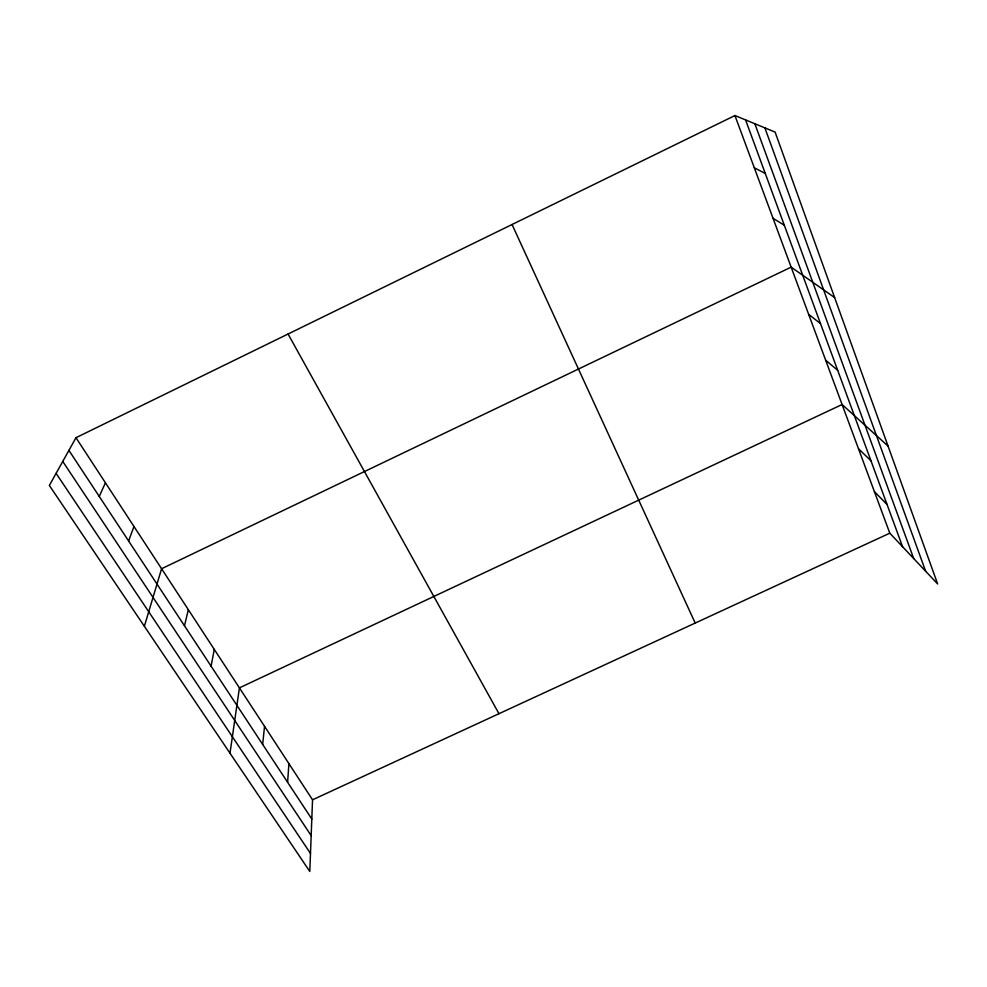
<?xml version="1.0" encoding="UTF-8"?>
<svg xmlns="http://www.w3.org/2000/svg" width="987" height="987" viewBox="0 0 987 987"><rect width="100%" height="100%" fill="white"/><g stroke="black" fill="none" stroke-linecap="round" stroke-linejoin="round"><path stroke-width="1.48" d="M75.974 437.71L312.546 799.803L309.795 871.459L49.35 485.456L75.974 437.71L734.933 115.541L775.103 132.085L937.65 583.971L889.805 533.177L734.933 115.541M287.612 782.296L288.907 763.617M262.653 744.42L264.541 726.321M229.996 753.204L239.422 687.865L842.096 404.522L888.053 446.087M211.107 666.188L214.265 649.384M184.483 625.783L188.332 609.682M144.373 626.289L161.584 568.734L791.155 267.144L834.632 297.568M128.606 540.975L133.961 526.466M99.255 496.449L105.436 482.816M312.546 799.803L889.805 533.177M754.315 167.79L765.283 173.49M773.043 218.3L784.32 225.233M808.686 314.409L820.493 323.576M825.65 360.181L837.692 370.335M858.505 448.764L870.953 460.744M874.396 491.637L887.029 504.443M56.099 473.353L310.486 853.459M62.749 461.435L311.176 835.644M68.905 450.38L311.806 819.013M288.056 334.013L498.966 713.7M512.043 224.505L695.193 623.068M745.567 119.92L902.599 546.761M754.858 123.745L913.703 558.543M764.888 127.878L925.609 571.177"/></g></svg>
